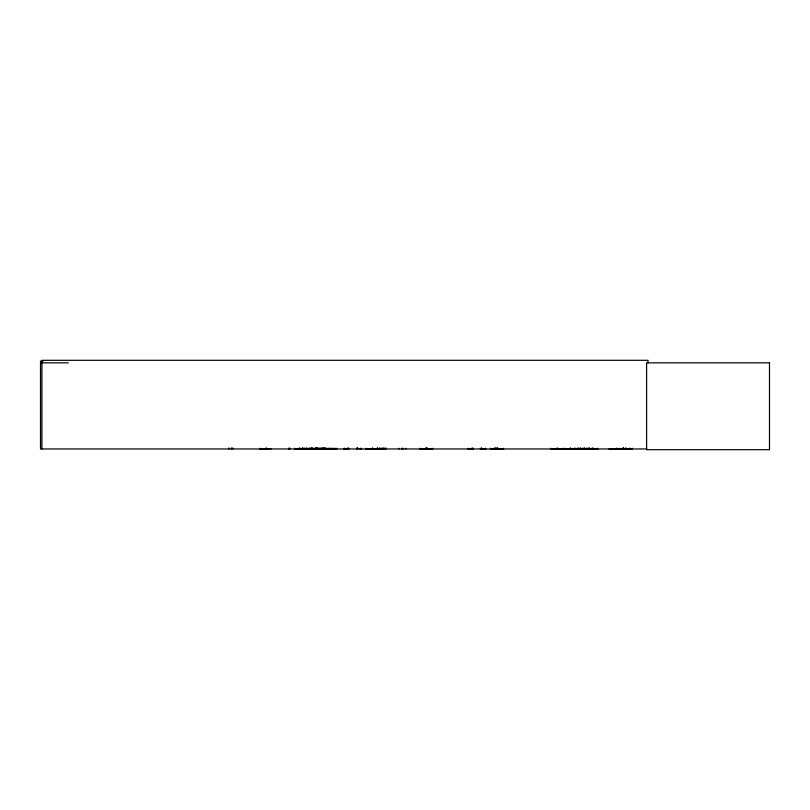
<?xml version="1.0" encoding="UTF-8"?>
<svg xmlns="http://www.w3.org/2000/svg" width="810" height="810" viewBox="0 0 810 810"><rect width="100%" height="100%" fill="white"/><g stroke="black" fill="none" stroke-linecap="round" stroke-linejoin="round"><path stroke-width="1.21" d="M619.255 448.932L619.316 448.244M616.612 448.932L616.633 448.244M629.643 448.932L629.654 448.244M365.745 448.963L384.932 448.872M259.544 448.963L271.097 448.781M564.55 448.963L573.855 448.872M316.811 448.872L316.842 448.244M317.672 448.872L317.55 447.879M343.693 448.963L348.563 448.872M348.108 448.872L347.986 448.062M587.422 448.872L587.493 448.305L587.554 448.963M582.481 448.872L582.562 448.305M317.226 448.872L317.297 448.305M318.087 448.872L318.168 448.305M467.714 448.872L473.101 448.872M344.199 448.872L344.28 448.305M43.031 361.219L40.5 361.219L40.5 448.963L646.765 448.963M40.5 362.85L68.283 362.85M302.1 448.396L318.32 448.396M320.699 448.396L336.909 448.396M302.069 448.629L318.35 448.629M320.659 448.608L336.94 448.608M336.93 448.912L294.87 448.872M356.734 448.305L361.635 448.872M485.99 448.932L480.553 448.872M496.024 448.872L495.933 448.305M361.179 448.872L361.088 448.305M323.089 448.851L323.17 448.062M316.518 448.963L316.345 448.062M309.521 448.872L309.44 448.305M586.784 448.872L586.713 448.305M598.043 448.872L574.715 448.872M589.305 448.872L589.235 448.305M317.348 448.872L317.378 448.244M316.983 448.872L316.912 448.305M306.109 448.872L306.069 448.305L306.018 448.963M629.937 448.851L629.927 448.244M616.906 448.872L616.906 448.244M648.03 362.85L648.03 360.308L41.928 360.308L41.928 448.963M632.286 448.244L632.286 448.963L608.978 448.963M626.008 448.062L626.049 448.963M625.593 448.062L625.553 448.963M623.619 448.062L623.619 448.963M623.396 448.062L623.396 448.963M623.163 448.062L623.163 448.963M622.951 448.062L622.951 448.963M597.537 448.244L597.537 448.963M593.629 448.244L593.629 448.963M592.394 448.062L592.394 448.963M592.1 448.062L592.1 448.963M589.164 448.244L589.164 448.963M589.032 448.062L589.032 448.963M588.789 448.062L588.789 448.963M586.632 448.244L586.632 448.963M584.628 448.062L584.628 448.963M584.334 448.062L584.334 448.963M583.483 448.244L583.483 448.963M582.633 448.244L582.633 448.963M580.486 448.062L580.486 448.963M580.244 448.062L580.244 448.963M579.19 448.244L579.19 448.963M578.137 448.062L578.137 448.963M577.824 448.062L577.824 448.963M575.647 448.244L575.647 448.963M574.584 448.244L574.584 448.963M573.986 448.244L573.986 448.963M570.736 448.062L570.736 448.963M570.432 448.062L570.432 448.963M565.076 448.244L565.076 448.963M563.861 448.244L563.851 448.963L550.82 448.932L550.83 448.244M557.563 448.062L557.574 448.963M557.108 448.062L557.128 448.963M503.536 448.244L503.526 448.963L490.506 448.932L490.506 448.244M497.583 447.879L497.583 448.963M497.32 448.062L497.259 448.963M496.894 447.879L496.803 448.963M495.841 448.244L495.76 448.963M495.052 447.879L495.052 448.963M494.353 448.062L494.363 448.963M485.322 448.244L485.322 448.963M481.596 448.062L481.596 448.963M481.434 448.062L481.434 448.963M480.381 448.244L480.381 448.963M473.273 448.244L473.273 448.963M472.23 448.062L472.23 448.963M472.058 448.062L472.058 448.963M468.332 448.244L468.332 448.963M432.712 448.244L432.722 448.963L419.681 448.932L419.691 448.244M427.508 448.062L427.508 448.963M426.627 447.879L426.627 448.963M426.435 448.062L426.425 448.963M426.1 448.244L426.1 448.963M425.989 448.062L425.969 448.963M405.861 448.244L405.861 448.963M403.157 448.244L403.157 448.963M402.469 448.244L402.428 448.963M401.74 448.244L401.74 448.963M398.986 448.244L398.986 448.963M385.732 447.879L385.732 448.963M384.365 448.244L384.365 448.963M383.899 448.244L383.899 448.963M383.201 447.879L383.201 448.963M381.935 447.879L381.935 448.963M379.941 448.062L379.941 448.963M379.708 448.062L379.708 448.963M377.784 448.244L377.784 448.963L377.733 448.062M377.339 448.062L377.389 448.963M372.661 448.062L372.62 448.963M372.276 448.062L372.276 448.963M366.1 448.244L366.1 448.963M361.007 448.244L361.007 448.963M357.534 448.062L357.534 448.963M357.382 448.062L357.382 448.963M356.643 448.244L356.643 448.963M348.735 448.244L348.735 448.963M347.844 448.062L347.844 448.963M344.371 448.244L344.371 448.963M329.518 448.244L329.518 448.963M325.215 448.244L325.215 448.963M325.114 448.062L325.114 448.963M324.881 448.062L324.881 448.963M323.959 448.244L323.959 448.963M323.909 448.244L323.868 448.963M322.988 448.244L322.988 448.963M322.036 448.062L322.036 448.963M321.803 448.062L321.803 448.963M320.061 448.062L320.061 448.963M319.778 448.062L319.778 448.963M318.249 448.244L318.249 448.963M316.123 448.062L316.123 448.963M315.89 448.244L315.89 448.963M315.829 447.879L315.718 448.963M315.232 448.244L315.232 448.963M312.306 448.062L312.306 448.963M312.012 448.062L312.012 448.963M311.718 448.244L311.718 448.963M311.485 448.062L311.485 448.963M311.263 448.062L311.263 448.963M309.359 448.244L309.359 448.963M306.858 448.244L306.858 448.963M304.621 448.244L304.621 448.963M302.727 448.062L302.727 448.963M302.494 448.062L302.494 448.963M299.862 448.062L299.862 448.963M299.477 448.062L299.477 448.963M298.09 448.244L298.09 448.963M294.779 448.244L294.779 448.963M289.737 448.062L289.737 448.963M289.038 448.244L289.038 448.963M288.998 448.244L288.998 448.963M266.45 448.062L266.45 448.963M266.065 448.062L266.065 448.963M259.909 448.244L259.909 448.963M232.784 447.879L232.784 448.963M231.518 447.879L231.518 448.963M228.987 447.879L228.987 448.963M769.5 362.85L646.603 362.85L646.603 449.692L769.5 449.692L769.5 362.85"/></g></svg>
